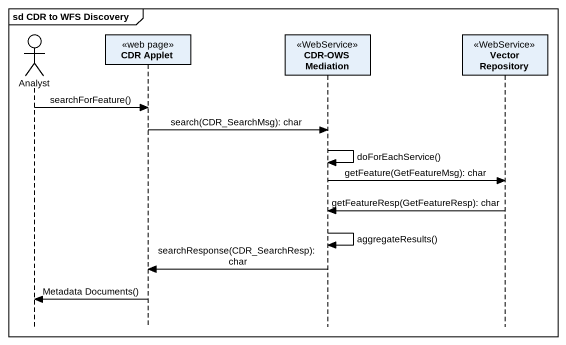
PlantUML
@startuml
mainframe sd CDR to WFS Discovery
hide footbox
actor Analyst
participant "CDR Applet" as CDR_Applet <<web page>>
participant "CDR-OWS Mediation" as CDR_OWS_Mediation <<WebService>>
participant "Vector Repository" as Vector_Repository <<WebService>>

Analyst -> CDR_Applet : searchForFeature()
CDR_Applet -> CDR_OWS_Mediation : search(CDR_SearchMsg): char
CDR_OWS_Mediation -> CDR_OWS_Mediation : doForEachService()
CDR_OWS_Mediation -> Vector_Repository : getFeature(GetFeatureMsg): char
Vector_Repository -> CDR_OWS_Mediation : getFeatureResp(GetFeatureResp): char
CDR_OWS_Mediation -> CDR_OWS_Mediation : aggregateResults()
CDR_OWS_Mediation -> CDR_Applet : searchResponse(CDR_SearchResp): char
CDR_Applet -> Analyst : Metadata Documents()
@enduml
